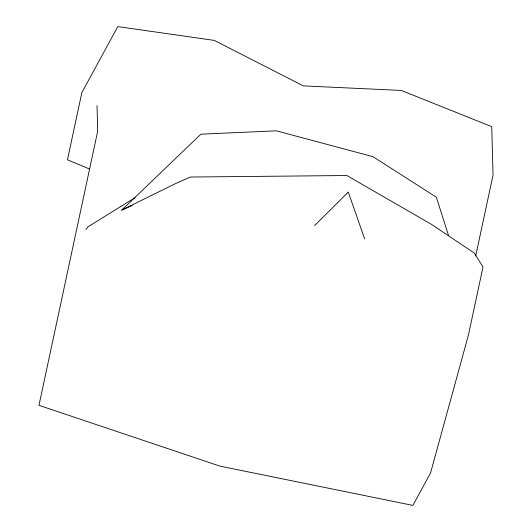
<?xml version="1.0" encoding="UTF-8"?>
<svg xmlns="http://www.w3.org/2000/svg" width="532" height="532" viewBox="0 0 532 532"><rect width="100%" height="100%" fill="white"/><g stroke="black" fill="none" stroke-linecap="round" stroke-linejoin="round"><path stroke-width="0.8" d="M475.701 255.945L493.038 175.035L491.741 126.669L401.221 90.427L303.353 85.891L214.256 40.392L117.818 26.6L81.862 92.555L67.458 159.806L89.662 169.063M86.011 229.505L87.913 226.845L135.042 197.658M314.631 225.561L348.267 192.065L364.679 238.954M132.269 205.418L121.728 210.133L200.89 134.17L276.407 130.832L372.965 156.674L436.34 197.186L448.609 235.729M121.728 210.133L174.097 184.258L190.31 177.036L346.857 175.52L431.359 224.298L474.245 253.026L483.009 266.931L468.353 335.353L430.528 473.034L412.885 505.4L220.042 466.152L38.962 405.331L97.695 131.158L97.017 105.595"/></g></svg>
